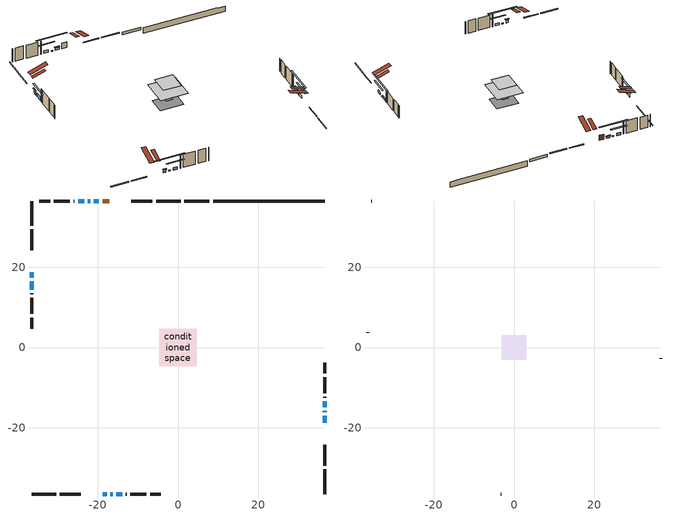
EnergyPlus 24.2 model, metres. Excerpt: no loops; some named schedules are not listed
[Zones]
conditioned space
 floor adiabatic (Floor2 construction): -1.06,-1.06 -1.06,1.06 1.06,1.06 1.06,-1.06 z1
 floor adiabatic (AdiabaticFloorConstruction): -4.71,-4.71 -4.71,4.71 4.71,4.71 4.71,-4.71 z3.44
 floor foundation (Slab1 construction): -3.96,-2.97 -3.96,2.97 3.96,2.97 3.96,-2.97 z-1.55
 floor foundation (Slab2 construction): -1.06,-1.06 -1.06,1.06 1.06,1.06 1.06,-1.06 z0
 wall outside (RimJoist1 construction): 0.67,36.51 -5.48,36.51 / -36.51,-36.51 -30.37,-36.51 / -36.51,36.51 -36.51,30.37 / 36.51,-36.51 36.51,-30.37 z1:1.3
 wall outside (RimJoist2 construction): -6.4,36.51 -11.61,36.51 / -29.44,-36.51 -24.24,-36.51 / -36.51,29.44 -36.51,24.24 / 36.51,-29.44 36.51,-24.24 z1:1.3
 wall outside (AdiabaticWallConstruction 1): -17.14,36.51 -18.8,36.51 z1:3.03
 wall outside (AdiabaticWallConstruction): 36.51,-18.7 36.51,-17.01 z1:2.05; -19.73,36.51 -20.98,36.51 z1:1.78; -18.7,-36.51 -17.82,-36.51 z1:2.1; -36.51,18.7 -36.51,17.44 z1:2.57; 36.51,-16.09 36.51,-15.8 / -21.91,36.51 -22.48,36.51 / -16.89,-36.51 -16.32,-36.51 z1:1.36; -23.41,36.51 -24.87,36.51 / -15.4,-36.51 -13.93,-36.51 z1:1.91; -36.51,16.51 -36.51,14.42 z1:2.3; 36.51,-14.87 36.51,-13.43 z1:1.9
 wall outside (Wall1 construction): -25.8,36.51 -26,36.51 / -13,-36.51 -12.8,-36.51 / -36.51,13.49 -36.51,13.29 / 36.51,-12.5 36.51,-12.3 z1:5.88
 wall outside (Wall2 construction): -26.93,36.51 -30.94,36.51 / -11.87,-36.51 -7.86,-36.51 / -36.51,12.36 -36.51,8.35 / 36.51,-11.37 36.51,-7.36 z1:5.88
 wall outside (Wall3 construction): -31.87,36.51 -34.56,36.51 / -6.93,-36.51 -4.24,-36.51 / -36.51,7.42 -36.51,4.73 / 36.51,-6.43 36.51,-3.74 z1:5.88
 wall foundation (FoundationWall1 construction): 8.77,36.51,-1.55 8.77,36.51,0.61 33.74,36.51,0.61 33.74,36.51,0.43 36.51,36.51,0.43 36.51,36.51,-1.55
 wall foundation (FoundationWall2 construction): 7.85,36.51 1.6,36.51 z0:1
 window (WindowConstruction): 36.51,-18.7 36.51,-17.01 z1:2.05
 window (WindowConstruction 5): -19.73,36.51 -20.98,36.51 z1:1.78
 window (WindowConstruction 6): -18.7,-36.51 -17.82,-36.51 z1:2.1
 window (WindowConstruction 7): -36.51,18.7 -36.51,17.44 z1:2.57
 window (WindowConstruction 8): 36.51,-16.09 36.51,-15.8 z1:1.35
 window (WindowConstruction 9): -21.91,36.51 -22.48,36.51 z1:1.35
 window (WindowConstruction 10): -16.89,-36.51 -16.32,-36.51 z1:1.35
 window (WindowConstruction 1): -23.41,36.51 -24.87,36.51 z1:1.91
 window (WindowConstruction 2): -15.39,-36.51 -13.93,-36.51 z1:1.91
 window (WindowConstruction 3): -36.51,16.51 -36.51,14.42 z1:2.3
 window (WindowConstruction 4): 36.51,-14.87 36.51,-13.43 z1:1.9
 door (Door): -17.14,36.51 -18.8,36.51 z1:3.03
 ceiling adiabatic (AdiabaticFloorConstruction): 4.71,-4.71 4.71,4.71 -4.71,4.71 -4.71,-4.71 z3.44
 roof outside (Roof2 construction): -16.21,36.51,5.88 -16.21,32.12,7.34 -15.05,32.12,7.34 -15.05,36.51,5.88; -19.63,-36.51,5.88 -19.63,-32.12,7.34 -20.79,-32.12,7.34 -20.79,-36.51,5.88; -36.51,19.63,5.88 -32.12,19.63,7.34 -32.12,20.79,7.34 -36.51,20.79,5.88; 36.51,-19.63,5.88 32.12,-19.63,7.34 32.12,-20.79,7.34 36.51,-20.79,5.88
attic - vented
 floor to conditioned space (Floor1 construction Reversed): -3.09,-3.09 -3.09,3.09 3.09,3.09 3.09,-3.09 z5.88
 wall outside (Wall4 construction): -35.49,36.51 -35.58,36.51 / -3.31,-36.51 -3.22,-36.51 / -36.51,3.8 -36.51,3.71 / 36.51,-2.81 36.51,-2.72 z1:5.88
 roof outside (Roof1 construction): -14.12,36.51,5.88 -14.12,30.49,7.89 -12.54,30.49,7.89 -12.54,36.51,5.88; -21.72,-36.51,5.88 -21.72,-30.49,7.89 -23.31,-30.49,7.89 -23.31,-36.51,5.88; -36.51,21.72,5.88 -30.49,21.72,7.89 -30.49,23.31,7.89 -36.51,23.31,5.88; 36.51,-21.72,5.88 30.49,-21.72,7.89 30.49,-23.31,7.89 36.51,-23.31,5.88
shading: 36.51,-14.76 36.51,-20.96 36.92,-20.96 36.92,-14.76 z4.31; -21.18,36.51 -19.53,36.51 -19.53,36.92 -21.18,36.92 z1.98; -17.62,-36.51 -18.9,-36.51 -18.9,-36.92 -17.62,-36.92 z2.3; -36.51,17.24 -36.51,18.9 -36.92,18.9 -36.92,17.24 z2.77; 36.51,-10.83 36.51,-21.06 36.92,-21.06 36.92,-10.83 z6.32; -27.45,36.51 -16.94,36.51 -16.94,36.92 -27.45,36.92 z6.32; -11.35,-36.51 -21.86,-36.51 -21.86,-36.92 -11.35,-36.92 z6.32; -27.13,36.51 -21.15,36.51 -21.15,36.92 -27.13,36.92 z4.17; -11.67,-36.51 -17.65,-36.51 -17.65,-36.92 -11.67,-36.92 z4.17; -36.51,12.16 -36.51,18.77 -36.92,18.77 -36.92,12.16 z4.56; 36.51,-13.23 36.51,-15.07 36.92,-15.07 36.92,-13.23 z2.1
[Building]
Building 1: Terrain=Suburbs
[Site:Location]
Winnipeg Intl AP_MB: Latitude {deg}=49.91; Longitude {deg}=-97.24; Time Zone {hr}=-6; Elevation {m}=239; Keep Site Location Information=Yes
[Site:GroundTemperature:Shallow]
-2.46526, -5.11642, -5.32873, -4.07063, 0.979979, 6.00706, 10.3653, 13.1261, 13.3606, 11.1152, 6.8681, 1.99523
[Site:WaterMainsTemperature]
Calculation Method=Schedule; Temperature Schedule=mains temperature schedule
[Material] Roughness=Rough; Thermal Absorptance=0.9
Name | Thickness {m} | Conductivity {W/m-K} | Density {kg/m3} | Specific Heat {J/kg-K} | Solar Absorptance | Visible Absorptance
asphalt or fiberglass shingles | 0.00635 | 0.162714 | 1121.4 | 1465.45 | 0.84 | 0.84
ceiling stud and cavity | 0.0889 | 7.21176 | 20.9862 | 1087.66 | 0.7 | 0.7
concrete 4.0 in. | 0.1016 | 1.803125 | 2242.8 | 837.4 | 0.7 | 0.7
concrete 8.0 in. | 0.2032 | 1.803125 | 2242.8 | 837.4 | 0.7 | 0.7
door material | 0.04445 | 0.20624 | 512.64 | 1214.23 | 0.7 | 0.7
exterior vertical ins | 0.0163587 | 0.029427 | 32.04 | 1214.23 | 0.7 | 0.7
exterior vertical ins 1 | 0.0405721 | 0.029427 | 32.04 | 1214.23 | 0.7 | 0.7
floor covering | 0.0127 | 9.015625 | 54.468 | 1339.84 | 0.6 | 0.6
floor covering 1 | 0.0127 | 0.0433444 | 54.468 | 1339.84 | 0.6 | 0.6
floor rigid ins; wall rigid ins | 0.512978 | 0.029427 | 32.04 | 1214.23 | 0.7 | 0.7
floor stud and cavity | 0.0889 | 0.43826 | 50.32683 | 1063.81 | 0.7 | 0.7
floor stud and cavity 1 | 0.1397 | 1.75129 | 37.0049 | 1207.88 | 0.7 | 0.7
furniture material conditioned space 1 | 0.1524 | 0.115458 | 640.8 | 1214.23 | 0.6 | 0.6
gypsum board | 0.0127 | 0.160291 | 801 | 837.4 | 0.6 | 0.6
gypsum board 1 | 0.00254 | 0.160291 | 801 | 837.4 | 0.6 | 0.6
gypsum board 2 | 0.0127 | 0.160291 | 801 | 837.4 | 0.7 | 0.7
osb sheathing 0.5 in. | 0.0127 | 0.115458 | 512.64 | 1214.23 | 0.7 | 0.7
osb sheathing 0.75 in. | 0.01905 | 0.115458 | 512.64 | 1214.23 | 0.7 | 0.7
rim joist stud and cavity | 0.0508 | 0.177588 | 50.32683 | 1063.81 | 0.6 | 0.6
rim joist stud and cavity 1 | 0.0508 | 0.182071 | 50.32683 | 1063.81 | 0.6 | 0.6
roof stud and cavity | 0.0889 | 3.8783 | 78.34581 | 1123.46 | 0.7 | 0.7
wall stud and cavity | 0.0889 | 0.196284 | 50.32683 | 1063.81 | 0.7 | 0.7
wall stud and cavity 1 | 0.0889 | 0.204224 | 50.32683 | 1063.81 | 0.7 | 0.7
wall stud and cavity 2 | 0.0889 | 0.203401 | 50.32683 | 1063.81 | 0.7 | 0.7
wall stud and cavity 3 | 0.0889 | 6.1454 | 50.32683 | 1063.81 | 0.6 | 0.6
wall stud and cavity 4 | 0.0889 | 0.380278 | 52.3479 | 1209.89 | 0.7 | 0.7
wall stud and cavity 5 | 0.0889 | 0.391764 | 83.0341 | 1211.67 | 0.7 | 0.7
wood siding | 0.00254 | 0.102417 | 544.68 | 1172.36 | 0.4 | 0.4
wood siding 1; wood siding 2; wood siding 3 | 0.0254 | 0.102417 | 544.68 | 1172.36 | 0.7 | 0.7
[WindowMaterial:SimpleGlazingSystem]
Name | U-Factor {W/m2-K} | Solar Heat Gain Coefficient
WindowMaterial | 2.94802 | 0.64
WindowMaterial 1 | 2.96448 | 0.62
WindowMaterial 2 | 2.77825 | 0.66
WindowMaterial 3 | 2.96619 | 0.62
WindowMaterial 4 | 2.983789 | 0.6
WindowMaterial 5 | 2.94291 | 0.64
WindowMaterial 6 | 2.78392 | 0.68
WindowMaterial 7 | 2.67945 | 0.43
WindowMaterial 8 | 3.071798 | 0.43
[Construction]
AdiabaticFloorConstruction: floor stud and cavity 1, floor rigid ins, osb sheathing 0.75 in., floor covering 1
AdiabaticWallConstruction: wood siding 2, wall rigid ins, wall stud and cavity 4, gypsum board
AdiabaticWallConstruction 1: wood siding 3, wall rigid ins, wall stud and cavity 4, gypsum board
Door: door material
Floor1 construction Reversed: gypsum board 1, ceiling stud and cavity
Floor2 construction: floor stud and cavity, floor covering
FoundationWall1 construction; FoundationWall2 construction: concrete 8.0 in., gypsum board 2
furniture construction conditioned space 1: furniture material conditioned space 1
PartitionWallConstruction: gypsum board, wall stud and cavity 5, gypsum board
RimJoist1 construction: wood siding 1, rim joist stud and cavity
RimJoist2 construction: wood siding 1, rim joist stud and cavity 1
Roof1 construction: asphalt or fiberglass shingles
Roof2 construction: asphalt or fiberglass shingles, osb sheathing 0.5 in., roof stud and cavity, gypsum board
Slab1 construction; Slab2 construction: concrete 4.0 in.
Wall1 construction: wood siding, wall stud and cavity, gypsum board 1
Wall2 construction: wood siding, wall stud and cavity 1, gypsum board 1
Wall3 construction: wood siding, wall stud and cavity 2, gypsum board 1
Wall4 construction: wood siding, wall stud and cavity 3
WindowConstruction: WindowMaterial
WindowConstruction 1; WindowConstruction 2: WindowMaterial 1
WindowConstruction 10: WindowMaterial 8
WindowConstruction 3: WindowMaterial 2
WindowConstruction 4: WindowMaterial 3
WindowConstruction 5: WindowMaterial 4
WindowConstruction 6: WindowMaterial 5
WindowConstruction 7: WindowMaterial 6
WindowConstruction 8; WindowConstruction 9: WindowMaterial 7
[Zone] Multiplier=1; Part of Total Floor Area=Yes
Name | Volume {m3}
attic - vented | 12.4826
conditioned space | 339.2
[Space]
Name | Zone | Volume {m3}
attic - vented 1 | attic - vented | 12.4826
conditioned space 1 | conditioned space | 339.2
[ZoneInfiltration:EffectiveLeakageArea]
infil attic - vented 1: Zone or Space=attic - vented 1; Schedule=Always On Discrete; Effective Air Leakage Area {cm2}=1276; Stack Coefficient=0.000478809; Wind Coefficient=1.47843e-05
[ZoneMixing]
whole house fan mix: Zone or Space=attic - vented; Schedule=Always On Continuous; Design Flow Rate Calculation Method=Flow/Zone; Design Flow Rate {m3/s}=0; Source Zone or Space=conditioned space
[SurfaceProperty:ExposedFoundationPerimeter] Exposed Perimeter Calculation Method=TotalExposedPerimeter
Name | Total Exposed Perimeter {m}
Slab1 | 27.737
Slab2 | 6.248
[InternalMass] Zone or ZoneList=conditioned space; Space or SpaceList=conditioned space 1
Name | Construction | Surface Area {m2}
furniture mass conditioned space 1 | furniture construction conditioned space 1 | 57.9091
partition wall mass | PartitionWallConstruction | 140.236
[Lights]
interior lighting: Zone or ZoneList or Space or SpaceList=conditioned space 1; Schedule=interior lighting schedule; Design Level Calculation Method=LightingLevel; Lighting Level {W}=343.2; Return Air Fraction=0; Fraction Radiant=0.6; Fraction Visible=0.2; Fraction Replaceable=1
[People]
occupants: Zone or ZoneList or Space or SpaceList=conditioned space 1; Number of People Schedule=occupants schedule; Number of People Calculation Method=People; Number of People=3; Fraction Radiant=0.314171; Sensible Heat Fraction=0.56303; Activity Level Schedule=occupants activity schedule; Carbon Dioxide Generation Rate {m3/s-W}=0; Enable ASHRAE 55 Comfort Warnings=No; Mean Radiant Temperature Calculation Type=EnclosureAveraged
[ElectricEquipment] Zone or ZoneList or Space or SpaceList=conditioned space 1; Design Level Calculation Method=EquipmentLevel
Name | Schedule | Design Level {W} | Fraction Latent | Fraction Radiant | Fraction Lost
clothes dryer | clothes dryer schedule | 140.772 | 0.015 | 0.081 | 0.85
clothes washer | clothes washer schedule | 32.1985 | 0.03 | 0.162 | 0.7
cooking range | cooking range schedule | 215.147 | 0.08 | 0.432 | 0.2
dishwasher | dishwasher schedule | 66.8632 | 0.3 | 0.18 | 0.4
fridge | fridge schedule | 72.9452 | 0 | 0.6 | 0
mech vent house fan | mech vent house fan schedule | 10 | 0 | 0 | 1
mech vent house fan cfis | mech vent house fan cfis schedule | 0 | 0 | 0 | 0
misc plug loads | misc plug loads schedule | 494.7 | 0.045 | 0.513 | 0.1
whole house fan | Always On Discrete | 0 | 0 | 0 | 1
[OtherEquipment] Zone or ZoneList or Space or SpaceList=conditioned space 1; Design Level Calculation Method=EquipmentLevel
Name | Fuel Type | Schedule | Design Level {W} | Fraction Latent | Fraction Radiant | Fraction Lost
clothes dryer 1 | Electricity | clothes dryer schedule | 0 | 0.015 | 0.081 | 0.85
cooking range 1 | Electricity | cooking range schedule | 0 | 0.08 | 0.432 | 0.2
general water use latent | None | general water use schedule | 62.594 | 1 | 0 | 0
general water use sensible | None | general water use schedule | -61.6891 | 0 | 0.6 | 0
mech vent house fan latent load | None | Always On Discrete | 0 | 1 | 0 | 0
mech vent house fan sensible load | None | Always On Discrete | 0 | 0 | 0 | 0
water heater energy adjustment1 | Electricity | Always On Discrete | 0.01 | 0 | 0 | 1
[ZoneInfiltration:DesignFlowRate] Zone or ZoneList or Space or SpaceList=conditioned space 1; Schedule=Always On Discrete; Design Flow Rate Calculation Method=Flow/Zone; Design Flow Rate {m3/s}=0
infil flow; natural vent flow; whole house fan flow
[Foundation:Kiva] Initial Indoor Air Temperature {C}=21; Wall Depth Below Slab {m}=0.2032; Custom Block X Position 1 {m}=0.2159; Custom Block Z Position 1 {m}=0
Name | Wall Height Above Grade {m} | Custom Block Material Name 1 | Custom Block Depth 1 {m}
Foundation Kiva 1 | 0.609996 | exterior vertical ins | 2.16
Foundation Kiva 2 | 0.999988 | exterior vertical ins 1 | 0.999988
[Foundation:Kiva:Settings]
Soil Conductivity {W/m-K}=0.849921; Soil Density {kg/m3}=1842.3; Soil Specific Heat {J/kg-K}=418.7; Ground Solar Absorptivity=0.9; Ground Thermal Absorptivity=0.9; Ground Surface Roughness {m}=0.03; Far-Field Width {m}=40; Deep-Ground Boundary Condition=ZeroFlux; Deep-Ground Depth {m}=40; Minimum Cell Dimension {m}=0.2; Maximum Cell Growth Coefficient=3; Simulation Timestep=Timestep
[Exterior:Lights]
exterior lighting: Schedule=exterior lighting schedule; Design Level {W}=75.6
[Schedule:Constant]
Name | Hourly Value
Always On Continuous; mech vent house fan schedule; mech vent house fan cfis schedule; Always On Discrete | 1
occupants activity schedule | 117.228
fridge schedule | 0
[Schedule:Week:Daily]
interior lighting schedule Week Rule - Jan1-Jan27: interior lighting schedule day, interior lighting schedule day, interior lighting schedule day, interior lighting schedule day, interior lighting schedule day, interior lighting schedule day, interior lighting schedule day, interior lighting schedule default day, interior lighting schedule default day, interior lighting schedule default day, interior lighting schedule default day, interior lighting schedule default day
interior lighting schedule Week Rule - Jan28-Feb3: interior lighting schedule day, interior lighting schedule day, interior lighting schedule day, interior lighting schedule day, interior lighting schedule day 1, interior lighting schedule day 1, interior lighting schedule day 1, interior lighting schedule default day, interior lighting schedule default day, interior lighting schedule default day, interior lighting schedule default day, interior lighting schedule default day
interior lighting schedule Week Rule - Feb4-Feb24: interior lighting schedule day 1, interior lighting schedule day 1, interior lighting schedule day 1, interior lighting schedule day 1, interior lighting schedule day 1, interior lighting schedule day 1, interior lighting schedule day 1, interior lighting schedule default day, interior lighting schedule default day, interior lighting schedule default day, interior lighting schedule default day, interior lighting schedule default day
interior lighting schedule Week Rule - Feb25-Mar3: interior lighting schedule day 1, interior lighting schedule day 1, interior lighting schedule day 1, interior lighting schedule day 1, interior lighting schedule day 2, interior lighting schedule day 2, interior lighting schedule day 2, interior lighting schedule default day, interior lighting schedule default day, interior lighting schedule default day, interior lighting schedule default day, interior lighting schedule default day
interior lighting schedule Week Rule - Mar4-Mar31: interior lighting schedule day 2, interior lighting schedule day 2, interior lighting schedule day 2, interior lighting schedule day 2, interior lighting schedule day 2, interior lighting schedule day 2, interior lighting schedule day 2, interior lighting schedule default day, interior lighting schedule default day, interior lighting schedule default day, interior lighting schedule default day, interior lighting schedule default day
interior lighting schedule Week Rule - Apr1-Apr28: interior lighting schedule day 3, interior lighting schedule day 3, interior lighting schedule day 3, interior lighting schedule day 3, interior lighting schedule day 3, interior lighting schedule day 3, interior lighting schedule day 3, interior lighting schedule default day, interior lighting schedule default day, interior lighting schedule default day, interior lighting schedule default day, interior lighting schedule default day
interior lighting schedule Week Rule - Apr29-May5: interior lighting schedule day 3, interior lighting schedule day 3, interior lighting schedule day 4, interior lighting schedule day 4, interior lighting schedule day 4, interior lighting schedule day 4, interior lighting schedule day 4, interior lighting schedule default day, interior lighting schedule default day, interior lighting schedule default day, interior lighting schedule default day, interior lighting schedule default day
interior lighting schedule Week Rule - May6-May26: interior lighting schedule day 4, interior lighting schedule day 4, interior lighting schedule day 4, interior lighting schedule day 4, interior lighting schedule day 4, interior lighting schedule day 4, interior lighting schedule day 4, interior lighting schedule default day, interior lighting schedule default day, interior lighting schedule default day, interior lighting schedule default day, interior lighting schedule default day
interior lighting schedule Week Rule - May27-Jun2: interior lighting schedule day 4, interior lighting schedule day 4, interior lighting schedule day 4, interior lighting schedule day 4, interior lighting schedule day 4, interior lighting schedule day 5, interior lighting schedule day 5, interior lighting schedule default day, interior lighting schedule default day, interior lighting schedule default day, interior lighting schedule default day, interior lighting schedule default day
interior lighting schedule Week Rule - Jun3-Jun30: interior lighting schedule day 5, interior lighting schedule day 5, interior lighting schedule day 5, interior lighting schedule day 5, interior lighting schedule day 5, interior lighting schedule day 5, interior lighting schedule day 5, interior lighting schedule default day, interior lighting schedule default day, interior lighting schedule default day, interior lighting schedule default day, interior lighting schedule default day
interior lighting schedule Week Rule - Jul1-Jul28: interior lighting schedule day 6, interior lighting schedule day 6, interior lighting schedule day 6, interior lighting schedule day 6, interior lighting schedule day 6, interior lighting schedule day 6, interior lighting schedule day 6, interior lighting schedule default day, interior lighting schedule default day, interior lighting schedule default day, interior lighting schedule default day, interior lighting schedule default day
interior lighting schedule Week Rule - Jul29-Aug4: interior lighting schedule day 6, interior lighting schedule day 6, interior lighting schedule day 6, interior lighting schedule day 7, interior lighting schedule day 7, interior lighting schedule day 7, interior lighting schedule day 7, interior lighting schedule default day, interior lighting schedule default day, interior lighting schedule default day, interior lighting schedule default day, interior lighting schedule default day
interior lighting schedule Week Rule - Aug5-Aug25: interior lighting schedule day 7, interior lighting schedule day 7, interior lighting schedule day 7, interior lighting schedule day 7, interior lighting schedule day 7, interior lighting schedule day 7, interior lighting schedule day 7, interior lighting schedule default day, interior lighting schedule default day, interior lighting schedule default day, interior lighting schedule default day, interior lighting schedule default day
interior lighting schedule Week Rule - Aug26-Sep1: interior lighting schedule day 7, interior lighting schedule day 7, interior lighting schedule day 7, interior lighting schedule day 7, interior lighting schedule day 7, interior lighting schedule day 7, interior lighting schedule day 8, interior lighting schedule default day, interior lighting schedule default day, interior lighting schedule default day, interior lighting schedule default day, interior lighting schedule default day
interior lighting schedule Week Rule - Sep2-Sep29: interior lighting schedule day 8, interior lighting schedule day 8, interior lighting schedule day 8, interior lighting schedule day 8, interior lighting schedule day 8, interior lighting schedule day 8, interior lighting schedule day 8, interior lighting schedule default day, interior lighting schedule default day, interior lighting schedule default day, interior lighting schedule default day, interior lighting schedule default day
interior lighting schedule Week Rule - Sep30-Oct6: interior lighting schedule day 8, interior lighting schedule day 9, interior lighting schedule day 9, interior lighting schedule day 9, interior lighting schedule day 9, interior lighting schedule day 9, interior lighting schedule day 9, interior lighting schedule default day, interior lighting schedule default day, interior lighting schedule default day, interior lighting schedule default day, interior lighting schedule default day
interior lighting schedule Week Rule - Oct7-Oct27: interior lighting schedule day 9, interior lighting schedule day 9, interior lighting schedule day 9, interior lighting schedule day 9, interior lighting schedule day 9, interior lighting schedule day 9, interior lighting schedule day 9, interior lighting schedule default day, interior lighting schedule default day, interior lighting schedule default day, interior lighting schedule default day, interior lighting schedule default day
interior lighting schedule Week Rule - Oct28-Nov3: interior lighting schedule day 9, interior lighting schedule day 9, interior lighting schedule day 9, interior lighting schedule day 9, interior lighting schedule day 10, interior lighting schedule day 10, interior lighting schedule day 10, interior lighting schedule default day, interior lighting schedule default day, interior lighting schedule default day, interior lighting schedule default day, interior lighting schedule default day
interior lighting schedule Week Rule - Nov4-Nov24: interior lighting schedule day 10, interior lighting schedule day 10, interior lighting schedule day 10, interior lighting schedule day 10, interior lighting schedule day 10, interior lighting schedule day 10, interior lighting schedule day 10, interior lighting schedule default day, interior lighting schedule default day, interior lighting schedule default day, interior lighting schedule default day, interior lighting schedule default day
interior lighting schedule Week Rule - Nov25-Dec1: interior lighting schedule day 10, interior lighting schedule day 10, interior lighting schedule day 10, interior lighting schedule day 10, interior lighting schedule day 10, interior lighting schedule day 10, interior lighting schedule day 11, interior lighting schedule default day, interior lighting schedule default day, interior lighting schedule default day, interior lighting schedule default day, interior lighting schedule default day
interior lighting schedule Week Rule - Dec2-Dec31: interior lighting schedule day 11, interior lighting schedule day 11, interior lighting schedule day 11, interior lighting schedule day 11, interior lighting schedule day 11, interior lighting schedule day 11, interior lighting schedule day 11, interior lighting schedule default day, interior lighting schedule default day, interior lighting schedule default day, interior lighting schedule default day, interior lighting schedule default day
occupants schedule Week Rule - Jan1-Dec31: occupants schedule day, occupants schedule day, occupants schedule day, occupants schedule day, occupants schedule day, occupants schedule day, occupants schedule day, occupants schedule default day, occupants schedule default day, occupants schedule default day, occupants schedule default day, occupants schedule default day
clothes dryer schedule Week Rule - Jan1-Dec31: clothes dryer schedule day, clothes dryer schedule day, clothes dryer schedule day, clothes dryer schedule day, clothes dryer schedule day, clothes dryer schedule day, clothes dryer schedule day, clothes dryer schedule default day, clothes dryer schedule default day, clothes dryer schedule default day, clothes dryer schedule default day, clothes dryer schedule default day
clothes washer schedule Week Rule - Jan1-Dec31: clothes washer schedule day, clothes washer schedule day, clothes washer schedule day, clothes washer schedule day, clothes washer schedule day, clothes washer schedule day, clothes washer schedule day, clothes washer schedule default day, clothes washer schedule default day, clothes washer schedule default day, clothes washer schedule default day, clothes washer schedule default day
cooking range schedule Week Rule - Jan1-Dec31: cooking range schedule day, cooking range schedule day, cooking range schedule day, cooking range schedule day, cooking range schedule day, cooking range schedule day, cooking range schedule day, cooking range schedule default day, cooking range schedule default day, cooking range schedule default day, cooking range schedule default day, cooking range schedule default day
dishwasher schedule Week Rule - Jan1-Dec31: dishwasher schedule day, dishwasher schedule day, dishwasher schedule day, dishwasher schedule day, dishwasher schedule day, dishwasher schedule day, dishwasher schedule day, dishwasher schedule default day, dishwasher schedule default day, dishwasher schedule default day, dishwasher schedule default day, dishwasher schedule default day
misc plug loads schedule Week Rule - Jan1-Dec31: misc plug loads schedule day, misc plug loads schedule day, misc plug loads schedule day, misc plug loads schedule day, misc plug loads schedule day, misc plug loads schedule day, misc plug loads schedule day, misc plug loads schedule default day, misc plug loads schedule default day, misc plug loads schedule default day, misc plug loads schedule default day, misc plug loads schedule default day
general water use schedule Week Rule - Jan1-Dec31: general water use schedule day, general water use schedule day, general water use schedule day, general water use schedule day, general water use schedule day, general water use schedule day, general water use schedule day, general water use schedule default day, general water use schedule default day, general water use schedule default day, general water use schedule default day, general water use schedule default day
exterior lighting schedule Week Rule - Jan1-Jan27: exterior lighting schedule day, exterior lighting schedule day, exterior lighting schedule day, exterior lighting schedule day, exterior lighting schedule day, exterior lighting schedule day, exterior lighting schedule day, exterior lighting schedule default day, exterior lighting schedule default day, exterior lighting schedule default day, exterior lighting schedule default day, exterior lighting schedule default day
exterior lighting schedule Week Rule - Jan28-Feb3: exterior lighting schedule day, exterior lighting schedule day, exterior lighting schedule day, exterior lighting schedule day, exterior lighting schedule day 1, exterior lighting schedule day 1, exterior lighting schedule day 1, exterior lighting schedule default day, exterior lighting schedule default day, exterior lighting schedule default day, exterior lighting schedule default day, exterior lighting schedule default day
exterior lighting schedule Week Rule - Feb4-Feb24: exterior lighting schedule day 1, exterior lighting schedule day 1, exterior lighting schedule day 1, exterior lighting schedule day 1, exterior lighting schedule day 1, exterior lighting schedule day 1, exterior lighting schedule day 1, exterior lighting schedule default day, exterior lighting schedule default day, exterior lighting schedule default day, exterior lighting schedule default day, exterior lighting schedule default day
exterior lighting schedule Week Rule - Feb25-Mar3: exterior lighting schedule day 1, exterior lighting schedule day 1, exterior lighting schedule day 1, exterior lighting schedule day 1, exterior lighting schedule day 2, exterior lighting schedule day 2, exterior lighting schedule day 2, exterior lighting schedule default day, exterior lighting schedule default day, exterior lighting schedule default day, exterior lighting schedule default day, exterior lighting schedule default day
exterior lighting schedule Week Rule - Mar4-Mar31: exterior lighting schedule day 2, exterior lighting schedule day 2, exterior lighting schedule day 2, exterior lighting schedule day 2, exterior lighting schedule day 2, exterior lighting schedule day 2, exterior lighting schedule day 2, exterior lighting schedule default day, exterior lighting schedule default day, exterior lighting schedule default day, exterior lighting schedule default day, exterior lighting schedule default day
exterior lighting schedule Week Rule - Apr1-Apr28: exterior lighting schedule day 3, exterior lighting schedule day 3, exterior lighting schedule day 3, exterior lighting schedule day 3, exterior lighting schedule day 3, exterior lighting schedule day 3, exterior lighting schedule day 3, exterior lighting schedule default day, exterior lighting schedule default day, exterior lighting schedule default day, exterior lighting schedule default day, exterior lighting schedule default day
exterior lighting schedule Week Rule - Apr29-May5: exterior lighting schedule day 3, exterior lighting schedule day 3, exterior lighting schedule day 4, exterior lighting schedule day 4, exterior lighting schedule day 4, exterior lighting schedule day 4, exterior lighting schedule day 4, exterior lighting schedule default day, exterior lighting schedule default day, exterior lighting schedule default day, exterior lighting schedule default day, exterior lighting schedule default day
exterior lighting schedule Week Rule - May6-May26: exterior lighting schedule day 4, exterior lighting schedule day 4, exterior lighting schedule day 4, exterior lighting schedule day 4, exterior lighting schedule day 4, exterior lighting schedule day 4, exterior lighting schedule day 4, exterior lighting schedule default day, exterior lighting schedule default day, exterior lighting schedule default day, exterior lighting schedule default day, exterior lighting schedule default day
exterior lighting schedule Week Rule - May27-Jun2: exterior lighting schedule day 4, exterior lighting schedule day 4, exterior lighting schedule day 4, exterior lighting schedule day 4, exterior lighting schedule day 4, exterior lighting schedule day 5, exterior lighting schedule day 5, exterior lighting schedule default day, exterior lighting schedule default day, exterior lighting schedule default day, exterior lighting schedule default day, exterior lighting schedule default day
exterior lighting schedule Week Rule - Jun3-Jun30: exterior lighting schedule day 5, exterior lighting schedule day 5, exterior lighting schedule day 5, exterior lighting schedule day 5, exterior lighting schedule day 5, exterior lighting schedule day 5, exterior lighting schedule day 5, exterior lighting schedule default day, exterior lighting schedule default day, exterior lighting schedule default day, exterior lighting schedule default day, exterior lighting schedule default day
exterior lighting schedule Week Rule - Jul1-Jul28: exterior lighting schedule day 6, exterior lighting schedule day 6, exterior lighting schedule day 6, exterior lighting schedule day 6, exterior lighting schedule day 6, exterior lighting schedule day 6, exterior lighting schedule day 6, exterior lighting schedule default day, exterior lighting schedule default day, exterior lighting schedule default day, exterior lighting schedule default day, exterior lighting schedule default day
exterior lighting schedule Week Rule - Jul29-Aug4: exterior lighting schedule day 6, exterior lighting schedule day 6, exterior lighting schedule day 6, exterior lighting schedule day 7, exterior lighting schedule day 7, exterior lighting schedule day 7, exterior lighting schedule day 7, exterior lighting schedule default day, exterior lighting schedule default day, exterior lighting schedule default day, exterior lighting schedule default day, exterior lighting schedule default day
exterior lighting schedule Week Rule - Aug5-Aug25: exterior lighting schedule day 7, exterior lighting schedule day 7, exterior lighting schedule day 7, exterior lighting schedule day 7, exterior lighting schedule day 7, exterior lighting schedule day 7, exterior lighting schedule day 7, exterior lighting schedule default day, exterior lighting schedule default day, exterior lighting schedule default day, exterior lighting schedule default day, exterior lighting schedule default day
exterior lighting schedule Week Rule - Aug26-Sep1: exterior lighting schedule day 7, exterior lighting schedule day 7, exterior lighting schedule day 7, exterior lighting schedule day 7, exterior lighting schedule day 7, exterior lighting schedule day 7, exterior lighting schedule day 8, exterior lighting schedule default day, exterior lighting schedule default day, exterior lighting schedule default day, exterior lighting schedule default day, exterior lighting schedule default day
exterior lighting schedule Week Rule - Sep2-Sep29: exterior lighting schedule day 8, exterior lighting schedule day 8, exterior lighting schedule day 8, exterior lighting schedule day 8, exterior lighting schedule day 8, exterior lighting schedule day 8, exterior lighting schedule day 8, exterior lighting schedule default day, exterior lighting schedule default day, exterior lighting schedule default day, exterior lighting schedule default day, exterior lighting schedule default day
exterior lighting schedule Week Rule - Sep30-Oct6: exterior lighting schedule day 8, exterior lighting schedule day 9, exterior lighting schedule day 9, exterior lighting schedule day 9, exterior lighting schedule day 9, exterior lighting schedule day 9, exterior lighting schedule day 9, exterior lighting schedule default day, exterior lighting schedule default day, exterior lighting schedule default day, exterior lighting schedule default day, exterior lighting schedule default day
exterior lighting schedule Week Rule - Oct7-Oct27: exterior lighting schedule day 9, exterior lighting schedule day 9, exterior lighting schedule day 9, exterior lighting schedule day 9, exterior lighting schedule day 9, exterior lighting schedule day 9, exterior lighting schedule day 9, exterior lighting schedule default day, exterior lighting schedule default day, exterior lighting schedule default day, exterior lighting schedule default day, exterior lighting schedule default day
exterior lighting schedule Week Rule - Oct28-Nov3: exterior lighting schedule day 9, exterior lighting schedule day 9, exterior lighting schedule day 9, exterior lighting schedule day 9, exterior lighting schedule day 10, exterior lighting schedule day 10, exterior lighting schedule day 10, exterior lighting schedule default day, exterior lighting schedule default day, exterior lighting schedule default day, exterior lighting schedule default day, exterior lighting schedule default day
[Schedule:Year]
interior lighting schedule: interior lighting schedule Week Rule - Jan1-Jan27, 1, 1, 1, 27, interior lighting schedule Week Rule - Jan28-Feb3, 1, 28, 2, 3, interior lighting schedule Week Rule - Feb4-Feb24, 2, 4, 2, 24, interior lighting schedule Week Rule - Feb25-Mar3, 2, 25, 3, 3, interior lighting schedule Week Rule - Mar4-Mar31, 3, 4, 3, 31, interior lighting schedule Week Rule - Apr1-Apr28, 4, 1, 4, 28, interior lighting schedule Week Rule - Apr29-May5, 4, 29, 5, 5, interior lighting schedule Week Rule - May6-May26, 5, 6, 5, 26, interior lighting schedule Week Rule - May27-Jun2, 5, 27, 6, 2, interior lighting schedule Week Rule - Jun3-Jun30, 6, 3, 6, 30, interior lighting schedule Week Rule - Jul1-Jul28, 7, 1, 7, 28, interior lighting schedule Week Rule - Jul29-Aug4, 7, 29, 8, 4, interior lighting schedule Week Rule - Aug5-Aug25, 8, 5, 8, 25, interior lighting schedule Week Rule - Aug26-Sep1, 8, 26, 9, 1, interior lighting schedule Week Rule - Sep2-Sep29, 9, 2, 9, 29, interior lighting schedule Week Rule - Sep30-Oct6, 9, 30, 10, 6, interior lighting schedule Week Rule - Oct7-Oct27, 10, 7, 10, 27, interior lighting schedule Week Rule - Oct28-Nov3, 10, 28, 11, 3, interior lighting schedule Week Rule - Nov4-Nov24, 11, 4, 11, 24, interior lighting schedule Week Rule - Nov25-Dec1, 11, 25, 12, 1, interior lighting schedule Week Rule - Dec2-Dec31, 12, 2, 12, 31
occupants schedule: occupants schedule Week Rule - Jan1-Dec31, 1, 1, 12, 31
clothes dryer schedule: clothes dryer schedule Week Rule - Jan1-Dec31, 1, 1, 12, 31
clothes washer schedule: clothes washer schedule Week Rule - Jan1-Dec31, 1, 1, 12, 31
cooking range schedule: cooking range schedule Week Rule - Jan1-Dec31, 1, 1, 12, 31
dishwasher schedule: dishwasher schedule Week Rule - Jan1-Dec31, 1, 1, 12, 31
misc plug loads schedule: misc plug loads schedule Week Rule - Jan1-Dec31, 1, 1, 12, 31
general water use schedule: general water use schedule Week Rule - Jan1-Dec31, 1, 1, 12, 31
exterior lighting schedule: exterior lighting schedule Week Rule - Jan1-Jan27, 1, 1, 1, 27, exterior lighting schedule Week Rule - Jan28-Feb3, 1, 28, 2, 3, exterior lighting schedule Week Rule - Feb4-Feb24, 2, 4, 2, 24, exterior lighting schedule Week Rule - Feb25-Mar3, 2, 25, 3, 3, exterior lighting schedule Week Rule - Mar4-Mar31, 3, 4, 3, 31, exterior lighting schedule Week Rule - Apr1-Apr28, 4, 1, 4, 28, exterior lighting schedule Week Rule - Apr29-May5, 4, 29, 5, 5, exterior lighting schedule Week Rule - May6-May26, 5, 6, 5, 26, exterior lighting schedule Week Rule - May27-Jun2, 5, 27, 6, 2, exterior lighting schedule Week Rule - Jun3-Jun30, 6, 3, 6, 30, exterior lighting schedule Week Rule - Jul1-Jul28, 7, 1, 7, 28, exterior lighting schedule Week Rule - Jul29-Aug4, 7, 29, 8, 4, exterior lighting schedule Week Rule - Aug5-Aug25, 8, 5, 8, 25, exterior lighting schedule Week Rule - Aug26-Sep1, 8, 26, 9, 1, exterior lighting schedule Week Rule - Sep2-Sep29, 9, 2, 9, 29, exterior lighting schedule Week Rule - Sep30-Oct6, 9, 30, 10, 6, exterior lighting schedule Week Rule - Oct7-Oct27, 10, 7, 10, 27, exterior lighting schedule Week Rule - Oct28-Nov3, 10, 28, 11, 3, exterior lighting schedule Week Rule - Nov4-Nov24, 11, 4, 11, 24, exterior lighting schedule Week Rule - Nov25-Dec1, 11, 25, 12, 1, exterior lighting schedule Week Rule - Dec2-Dec31, 12, 2, 12, 31
[Schedule:Compact]
mains temperature schedule: Through: 01/01, For: AllDays, Until: 24:00, 3.57167, Through: 01/02, For: AllDays, Until: 24:00, 3.48889, Through: 01/03, For: AllDays, Until: 24:00, 3.40667, Through: 01/04, For: AllDays, Until: 24:00, 3.32611, Through: 01/05, For: AllDays, Until: 24:00, 3.24611, Through: 01/06, For: AllDays, Until: 24:00, 3.16778, Through: 01/07, For: AllDays, Until: 24:00, 3.09056, Through: 01/08, For: AllDays, Until: 24:00, 3.01444, Through: 01/09, For: AllDays, Until: 24:00, 2.93944, Through: 01/10, For: AllDays, Until: 24:00, 2.86611, Through: 01/11, For: AllDays, Until: 24:00, 2.79389, Through: 01/12, For: AllDays, Until: 24:00, 2.72278, Through: 01/13, For: AllDays, Until: 24:00, 2.65278, Through: 01/14, For: AllDays, Until: 24:00, 2.58444, Through: 01/15, For: AllDays, Until: 24:00, 2.51778, Through: 01/16, For: AllDays, Until: 24:00, 2.45222, Through: 01/17, For: AllDays, Until: 24:00, 2.38778, Through: 01/18, For: AllDays, Until: 24:00, 2.325, Through: 01/19, For: AllDays, Until: 24:00, 2.26389, Through: 01/20, For: AllDays, Until: 24:00, 2.20389, Through: 01/21, For: AllDays, Until: 24:00, 2.14556, Through: 01/22, For: AllDays, Until: 24:00, 2.08889, Through: 01/23, For: AllDays, Until: 24:00, 2.03333, Through: 01/24, For: AllDays, Until: 24:00, 1.97944, Through: 01/25, For: AllDays, Until: 24:00, 1.92722, Through: 01/26, For: AllDays, Until: 24:00, 1.87611, Through: 01/27, For: AllDays, Until: 24:00, 1.82722, Through: 01/28, For: AllDays, Until: 24:00, 1.77944, Through: 01/29, For: AllDays, Until: 24:00, 1.73333, Through: 01/30, For: AllDays, Until: 24:00, 1.68944, Through: 01/31, For: AllDays, Until: 24:00, 1.64667, Through: 02/01, For: AllDays, Until: 24:00, 1.60556, Through: 02/02, For: AllDays, Until: 24:00, 1.56611, Through: 02/03, For: AllDays, Until: 24:00, 1.52833, Through: 02/04, For: AllDays, Until: 24:00, 1.49222, Through: 02/05, For: AllDays, Until: 24:00, 1.45778, Through: 02/06, For: AllDays, Until: 24:00, 1.425, Through: 02/07, For: AllDays, Until: 24:00, 1.39389, Through: 02/08, For: AllDays, Until: 24:00, 1.36444, Through: 02/09, For: AllDays, Until: 24:00, 1.33722, Through: 02/10, For: AllDays, Until: 24:00, 1.31111, Through: 02/11, For: AllDays, Until: 24:00, 1.28722, Through: 02/12, For: AllDays, Until: 24:00, 1.26444, Through: 02/13, For: AllDays, Until: 24:00, 1.24389, Through: 02/14, For: AllDays, Until: 24:00, 1.22556, Through: 02/15, For: AllDays, Until: 24:00, 1.20833, Through: 02/16, For: AllDays, Until: 24:00, 1.19278, Through: 02/17, For: AllDays, Until: 24:00, 1.17944, Through: 02/18, For: AllDays, Until: 24:00, 1.16778, Through: 02/19, For: AllDays, Until: 24:00, 1.15778, Through: 02/20, For: AllDays, Until: 24:00, 1.14944, Through: 02/21, For: AllDays, Until: 24:00, 1.14333, Through: 02/22, For: AllDays, Until: 24:00, 1.13889, Through: 02/23, For: AllDays, Until: 24:00, 1.13611, Through: 02/24, For: AllDays, Until: 24:00, 1.135, Through: 02/25, For: AllDays, Until: 24:00, 1.13556, Through: 02/26, For: AllDays, Until: 24:00, 1.13833, Through: 02/27, For: AllDays, Until: 24:00, 1.14278, Through: 02/28, For: AllDays, Until: 24:00, 1.14889, Through: 03/01, For: AllDays, Until: 24:00, 1.15667, Through: 03/02, For: AllDays, Until: 24:00, 1.16667, Through: 03/03, For: AllDays, Until: 24:00, 1.17778, Through: 03/04, For: AllDays, Until: 24:00, 1.19111, Through: 03/05, For: AllDays, Until: 24:00, 1.20667, Through: 03/06, For: AllDays, Until: 24:00, 1.22333, Through: 03/07, For: AllDays, Until: 24:00, 1.24167, Through: 03/08, For: AllDays, Until: 24:00, 1.26222, Through: 03/09, For: AllDays, Until: 24:00, 1.28444, Through: 03/10, For: AllDays, Until: 24:00, 1.30833, Through: 03/11, For: AllDays, Until: 24:00, 1.33389, Through: 03/12, For: AllDays, Until: 24:00, 1.36167, Through: 03/13, For: AllDays, Until: 24:00, 1.39056, Through: 03/14, For: AllDays, Until: 24:00, 1.42111, Through: 03/15, For: AllDays, Until: 24:00, 1.45389, Through: 03/16, For: AllDays, Until: 24:00, 1.48833, Through: 03/17, For: AllDays, Until: 24:00, 1.52389, Through: 03/18, For: AllDays, Until: 24:00, 1.56167, Through: 03/19, For: AllDays, Until: 24:00, 1.60111, Through: 03/20, For: AllDays, Until: 24:00, 1.64167, Through: 03/21, For: AllDays, Until: 24:00, 1.68444, Through: 03/22, For: AllDays, Until: 24:00, 1.72833, Through: 03/23, For: AllDays, Until: 24:00, 1.77444, Through: 03/24, For: AllDays, Until: 24:00, 1.82167, Through: 03/25, For: AllDays, Until: 24:00, 1.87056, Through: 03/26, For: AllDays, Until: 24:00, 1.92111, Through: 03/27, For: AllDays, Until: 24:00, 1.97333, Through: 03/28, For: AllDays, Until: 24:00, 2.02722, Through: 03/29, For: AllDays, Until: 24:00, 2.08222, Through: 03/30, For: AllDays, Until: 24:00, 2.13889, Through: 03/31, For: AllDays, Until: 24:00, 2.19722, Through: 04/01, For: AllDays, Until: 24:00, 2.25722, Through: 04/02, For: AllDays, Until: 24:00, 2.31833, Through: 04/03, For: AllDays, Until: 24:00, 2.38056, Through: 04/04, For: AllDays, Until: 24:00, 2.445, Through: 04/05, For: AllDays, Until: 24:00, 2.51056, Through: 04/06, For: AllDays, Until: 24:00, 2.57722, Through: 04/07, For: AllDays, Until: 24:00, 2.64556, Through: 04/08, For: AllDays, Until: 24:00, 2.715, Through: 04/09, For: AllDays, Until: 24:00, 2.78556, Through: 04/10, For: AllDays, Until: 24:00, 2.85778, Through: 04/11, For: AllDays, Until: 24:00, 2.93111, Through: 04/12, For: AllDays, Until: 24:00, 3.00611, Through: 04/13, For: AllDays, Until: 24:00, 3.08222, Through: 04/14, For: AllDays, Until: 24:00, 3.15889, Through: 04/15, For: AllDays, Until: 24:00, 3.23778, Through: 04/16, For: AllDays, Until: 24:00, 3.31722, Through: 04/17, For: AllDays, Until: 24:00, 3.39778, Through: 04/18, For: AllDays, Until: 24:00, 3.47944, Through: 04/19, For: AllDays, Until: 24:00, 3.56222, Through: 04/20, For: AllDays, Until: 24:00, 3.64667, Through: 04/21, For: AllDays, Until: 24:00, 3.73167, Through: 04/22, For: AllDays, Until: 24:00, 3.81722, Through: 04/23, For: AllDays, Until: 24:00, 3.90444, Through: 04/24, For: AllDays, Until: 24:00, 3.99278, Through: 04/25, For: AllDays, Until: 24:00, 4.08167, Through: 04/26, For: AllDays, Until: 24:00, 4.17167, Through: 04/27, For: AllDays, Until: 24:00, 4.26222, Through: 04/28, For: AllDays, Until: 24:00, 4.35389, Through: 04/29, For: AllDays, Until: 24:00, 4.44611, Through: 04/30, For: AllDays, Until: 24:00, 4.53944, Through: 05/01, For: AllDays, Until: 24:00, 4.63389, Through: 05/02, For: AllDays, Until: 24:00, 4.72889, Through: 05/03, For: AllDays, Until: 24:00, 4.82444, Through: 05/04, For: AllDays, Until: 24:00, 4.92056, Through: 05/05, For: AllDays, Until: 24:00, 5.01722, Through: 05/06, For: AllDays, Until: 24:00, 5.115, Through: 05/07, For: AllDays, Until: 24:00, 5.21333, Through: 05/08, For: AllDays, Until: 24:00, 5.31222, Through: 05/09, For: AllDays, Until: 24:00, 5.41167, Through: 05/10, For: AllDays, Until: 24:00, 5.51111, Through: 05/11, For: AllDays, Until: 24:00, 5.61167, Through: 05/12, For: AllDays, Until: 24:00, 5.71278, Through: 05/13, For: AllDays, Until: 24:00, 5.81389, Through: 05/14, For: AllDays, Until: 24:00, 5.91556, Through: 05/15, For: AllDays, Until: 24:00, 6.01778, Through: 05/16, For: AllDays, Until: 24:00, 6.12, Through: 05/17, For: AllDays, Until: 24:00, 6.22278, Through: 05/18, For: AllDays, Until: 24:00, 6.32556, Through: 05/19, For: AllDays, Until: 24:00, 6.42889, Through: 05/20, For: AllDays, Until: 24:00, 6.53278, Through: 05/21, For: AllDays, Until: 24:00, 6.63611, Through: 05/22, For: AllDays, Until: 24:00, 6.74, Through: 05/23, For: AllDays, Until: 24:00, 6.84389, Through: 05/24, For: AllDays, Until: 24:00, 6.94833, Through: 05/25, For: AllDays, Until: 24:00, 7.05222, Through: 05/26, For: AllDays, Until: 24:00, 7.15667, Through: 05/27, For: AllDays, Until: 24:00, 7.26056, Through: 05/28, For: AllDays, Until: 24:00, 7.365, Through: 05/29, For: AllDays, Until: 24:00, 7.46889, Through: 05/30, For: AllDays, Until: 24:00, 7.57333, Through: 05/31, For: AllDays, Until: 24:00, 7.67722, Through: 06/01, For: AllDays, Until: 24:00, 7.78111, Through: 06/02, For: AllDays, Until: 24:00, 7.88444, Through: 06/03, For: AllDays, Until: 24:00, 7.98778, Through: 06/04, For: AllDays, Until: 24:00, 8.09111, Through: 06/05, For: AllDays, Until: 24:00, 8.19444, Through: 06/06, For: AllDays, Until: 24:00, 8.29667, Through: 06/07, For: AllDays, Until: 24:00, 8.39889, Through: 06/08, For: AllDays, Until: 24:00, 8.50111, Through: 06/09, For: AllDays, Until: 24:00, 8.60278, Through: 06/10, For: AllDays, Until: 24:00, 8.70389, Through: 06/11, For: AllDays, Until: 24:00, 8.80444, Through: 06/12, For: AllDays, Until: 24:00, 8.90444, Through: 06/13, For: AllDays, Until: 24:00, 9.00444, Through: 06/14, For: AllDays, Until: 24:00, 9.10333, Through: 06/15, For: AllDays, Until: 24:00, 9.20222, Through: 06/16, For: AllDays, Until: 24:00, 9.3, Through: 06/17, For: AllDays, Until: 24:00, 9.39778, Through: 06/18, For: AllDays, Until: 24:00, 9.49444, Through: 06/19, For: AllDays, Until: 24:00, 9.59056, Through: 06/20, For: AllDays, Until: 24:00, 9.68556, Through: 06/21, For: AllDays, Until: 24:00, 9.78056, Through: 06/22, For: AllDays, Until: 24:00, 9.87389, Through: 06/23, For: AllDays, Until: 24:00, 9.96722, Through: 06/24, For: AllDays, Until: 24:00, 10.0594, Through: 06/25, For: AllDays, Until: 24:00, 10.1506, Through: 06/26, For: AllDays, Until: 24:00, 10.2411, Through: 06/27, For: AllDays, Until: 24:00, 10.3311, Through: 06/28, For: AllDays, Until: 24:00, 10.4194, Through: 06/29, For: AllDays, Until: 24:00, 10.5072, Through: 06/30, For: AllDays, Until: 24:00, 10.5939, Through: 07/01, For: AllDays, Until: 24:00, 10.6794, Through: 07/02, For: AllDays, Until: 24:00, 10.7644, Through: 07/03, For: AllDays, Until: 24:00, 10.8478, Through: 07/04, For: AllDays, Until: 24:00, 10.9306, Through: 07/05, For: AllDays, Until: 24:00, 11.0117, Through: 07/06, For: AllDays, Until: 24:00, 11.0922, Through: 07/07, For: AllDays, Until: 24:00, 11.1711, Through: 07/08, For: AllDays, Until: 24:00, 11.2494, Through: 07/09, For: AllDays, Until: 24:00, 11.3261, Through: 07/10, For: AllDays, Until: 24:00, 11.4017, Through: 07/11, For: AllDays, Until: 24:00, 11.4761, Through: 07/12, For: AllDays, Until: 24:00, 11.5489, Through: 07/13, For: AllDays, Until: 24:00, 11.6206, Through: 07/14, For: AllDays, Until: 24:00, 11.6911, Through: 07/15, For: AllDays, Until: 24:00, 11.76, Through: 07/16, For: AllDays, Until: 24:00, 11.8278, Through: 07/17, For: AllDays, Until: 24:00, 11.8944, Through: 07/18, For: AllDays, Until: 24:00, 11.9594, Through: 07/19, For: AllDays, Until: 24:00, 12.0228, Through: 07/20, For: AllDays, Until: 24:00, 12.085, Through: 07/21, For: AllDays, Until: 24:00, 12.1456, Through: 07/22, For: AllDays, Until: 24:00, 12.205, Through: 07/23, For: AllDays, Until: 24:00, 12.2628, Through: 07/24, For: AllDays, Until: 24:00, 12.3189, Through: 07/25, For: AllDays, Until: 24:00, 12.3733, Through: 07/26, For: AllDays, Until: 24:00, 12.4267, Through: 07/27, For: AllDays, Until: 24:00, 12.4783, Through: 07/28, For: AllDays, Until: 24:00, 12.5283, Through: 07/29, For: AllDays, Until: 24:00, 12.5767, Through: 07/30, For: AllDays, Until: 24:00, 12.6239, Through: 07/31, For: AllDays, Until: 24:00, 12.6689, Through: 08/01, For: AllDays, Until: 24:00, 12.7128, Through: 08/02, For: AllDays, Until: 24:00, 12.7544, Through: 08/03, For: AllDays, Until: 24:00, 12.795, Through: 08/04, For: AllDays, Until: 24:00, 12.8339, Through: 08/05, For: AllDays, Until: 24:00, 12.8706, Through: 08/06, For: AllDays, Until: 24:00, 12.9061, Through: 08/07, For: AllDays, Until: 24:00, 12.94, Through: 08/08, For: AllDays, Until: 24:00, 12.9717, Through: 08/09, For: AllDays, Until: 24:00, 13.0022, Through: 08/10, For: AllDays, Until: 24:00, 13.0306, Through: 08/11, For: AllDays, Until: 24:00, 13.0572, Through: 08/12, For: AllDays, Until: 24:00, 13.0822, Through: 08/13, For: AllDays, Until: 24:00, 13.1056, Through: 08/14, For: AllDays, Until: 24:00, 13.1272, Through: 08/15, For: AllDays, Until: 24:00, 13.1472, Through: 08/16, For: AllDays, Until: 24:00, 13.165, Through: 08/17, For: AllDays, Until: 24:00, 13.1817, Through: 08/18, For: AllDays, Until: 24:00, 13.1961, Through: 08/19, For: AllDays, Until: 24:00, 13.2089, Through: 08/20, For: AllDays, Until: 24:00, 13.2194, Through: 08/21, For: AllDays, Until: 24:00, 13.2289, Through: 08/22, For: AllDays, Until: 24:00, 13.2361, Through: 08/23, For: AllDays, Until: 24:00, 13.2417, Through: 08/24, For: AllDays, Until: 24:00, 13.2456, Through: 08/25, For: AllDays, Until: 24:00, 13.2472, Through: 08/26, For: AllDays, Until: 24:00, 13.2478, Through: 08/27, For: AllDays, Until: 24:00, 13.2461, Through: 08/28, For: AllDays, Until: 24:00, 13.2428, Through: 08/29, For: AllDays, Until: 24:00, 13.2378, Through: 08/30, For: AllDays, Until: 24:00, 13.2306, Through: 08/31, For: AllDays, Until: 24:00, 13.2217, Through: 09/01, For: AllDays, Until: 24:00, 13.2111, Through: 09/02, For: AllDays, Until: 24:00, 13.1989, Through: 09/03, For: AllDays, Until: 24:00, 13.185, Through: 09/04, For: AllDays, Until: 24:00, 13.1689, Through: 09/05, For: AllDays, Until: 24:00, 13.1511, Through: 09/06, For: AllDays, Until: 24:00, 13.1317, Through: 09/07, For: AllDays, Until: 24:00, 13.1106, Through: 09/08, For: AllDays, Until: 24:00, 13.0878, Through: 09/09, For: AllDays, Until: 24:00, 13.0633, Through: 09/10, For: AllDays, Until: 24:00, 13.0367, Through: 09/11, For: AllDays, Until: 24:00, 13.0083, Through: 09/12, For: AllDays, Until: 24:00, 12.9789, Through: 09/13, For: AllDays, Until: 24:00, 12.9472, Through: 09/14, For: AllDays, Until: 24:00, 12.9139, Through: 09/15, For: AllDays, Until: 24:00, 12.8789, Through: 09/16, For: AllDays, Until: 24:00, 12.8422, Through: 09/17, For: AllDays, Until: 24:00, 12.8039, Through: 09/18, For: AllDays, Until: 24:00, 12.7639, Through: 09/19, For: AllDays, Until: 24:00, 12.7222, Through: 09/20, For: AllDays, Until: 24:00, 12.6789, Through: 09/21, For: AllDays, Until: 24:00, 12.6339, Through: 09/22, For: AllDays, Until: 24:00, 12.5872, Through: 09/23, For: AllDays, Until: 24:00, 12.5394, Through: 09/24, For: AllDays, Until: 24:00, 12.4894, Through: 09/25, For: AllDays, Until: 24:00, 12.4383, Through: 09/26, For: AllDays, Until: 24:00, 12.3856, Through: 09/27, For: AllDays, Until: 24:00, 12.3311, Through: 09/28, For: AllDays, Until: 24:00, 12.275, Through: 09/29, For: AllDays, Until: 24:00, 12.2178, Through: 09/30, For: AllDays, Until: 24:00, 12.1589, Through: 10/01, For: AllDays, Until: 24:00, 12.0989, Through: 10/02, For: AllDays, Until: 24:00, 12.0367, Through: 10/03, For: AllDays, Until: 24:00, 11.9733, Through: 10/04, For: AllDays, Until: 24:00, 11.9089, Through: 10/05, For: AllDays, Until: 24:00, 11.8428, Through: 10/06, For: AllDays, Until: 24:00, 11.7756, Through: 10/07, For: AllDays, Until: 24:00, 11.7067, Through: 10/08, For: AllDays, Until: 24:00, 11.6367, Through: 10/09, For: AllDays, Until: 24:00, 11.565, Through: 10/10, For: AllDays, Until: 24:00, 11.4922, Through: 10/11, For: AllDays, Until: 24:00, 11.4183, Through: 10/12, For: AllDays, Until: 24:00, 11.3428, Through: 10/13, For: AllDays, Until: 24:00, 11.2667, Through: 10/14, For: AllDays, Until: 24:00, 11.1889, Through: 10/15, For: AllDays, Until: 24:00, 11.11, Through: 10/16, For: AllDays, Until: 24:00, 11.03, Through: 10/17, For: AllDays, Until: 24:00, 10.9489, Through: 10/18, For: AllDays, Until: 24:00, 10.8667, Through: 10/19, For: AllDays, Until: 24:00, 10.7828, Through: 10/20, For: AllDays, Until: 24:00, 10.6983, Through: 10/21, For: AllDays, Until: 24:00, 10.6133, Through: 10/22, For: AllDays, Until: 24:00, 10.5267, Through: 10/23, For: AllDays, Until: 24:00, 10.4389, Through: 10/24, For: AllDays, Until: 24:00, 10.3506, Through: 10/25, For: AllDays, Until: 24:00, 10.2611, Through: 10/26, For: AllDays, Until: 24:00, 10.1711, Through: 10/27, For: AllDays, Until: 24:00, 10.08, Through: 10/28, For: AllDays, Until: 24:00, 9.98778, Through: 10/29, For: AllDays, Until: 24:00, 9.895, Through: 10/30, For: AllDays, Until: 24:00, 9.80111, Through: 10/31, For: AllDays, Until: 24:00, 9.70667, Through: 11/01, For: AllDays, Until: 24:00, 9.61167, Through: 11/02, For: AllDays, Until: 24:00, 9.51556, Through: 11/03, For: AllDays, Until: 24:00, 9.41944, Through: 11/04, For: AllDays, Until: 24:00, 9.32167, Through: 11/05, For: AllDays, Until: 24:00, 9.22389, Through: 11/06, For: AllDays, Until: 24:00, 9.12556, Through: 11/07, For: AllDays, Until: 24:00, 9.02667, Through: 11/08, For: AllDays, Until: 24:00, 8.92667, Through: 11/09, For: AllDays, Until: 24:00, 8.82667, Through: 11/10, For: AllDays, Until: 24:00, 8.72611, Through: 11/11, For: AllDays, Until: 24:00, 8.625, Through: 11/12, For: AllDays, Until: 24:00, 8.52389, Through: 11/13, For: AllDays, Until: 24:00, 8.42167, Through: 11/14, For: AllDays, Until: 24:00, 8.31944, Through: 11/15, For: AllDays, Until: 24:00, 8.21722, Through: 11/16, For: AllDays, Until: 24:00, 8.11444, Through: 11/17, For: AllDays, Until: 24:00, 8.01111, Through: 11/18, For: AllDays, Until: 24:00, 7.90778, Through: 11/19, For: AllDays, Until: 24:00, 7.80389, Through: 11/20, For: AllDays, Until: 24:00, 7.70056, Through: 11/21, For: AllDays, Until: 24:00, 7.59611, Through: 11/22, For: AllDays, Until: 24:00, 7.49222, Through: 11/23, For: AllDays, Until: 24:00, 7.38833, Through: 11/24, For: AllDays, Until: 24:00, 7.28389, Through: 11/25, For: AllDays, Until: 24:00, 7.18, Through: 11/26, For: AllDays, Until: 24:00, 7.07556, Through: 11/27, For: AllDays, Until: 24:00, 6.97111, Through: 11/28, For: AllDays, Until: 24:00, 6.86722, Through: 11/29, For: AllDays, Until: 24:00, 6.76333, Through: 11/30, For: AllDays, Until: 24:00, 6.65944, Through: 12/01, For: AllDays, Until: 24:00, 6.55556, Through: 12/02, For: AllDays, Until: 24:00, 6.45222, Through: 12/03, For: AllDays, Until: 24:00, 6.34889, Through: 12/04, For: AllDays, Until: 24:00, 6.24556, Through: 12/05, For: AllDays, Until: 24:00, 6.14278, Through: 12/06, For: AllDays, Until: 24:00, 6.04056, Through: 12/07, For: AllDays, Until: 24:00, 5.93833, Through: 12/08, For: AllDays, Until: 24:00, 5.83667, Through: 12/09, For: AllDays, Until: 24:00, 5.735, Through: 12/10, For: AllDays, Until: 24:00, 5.63389, Through: 12/11, For: AllDays, Until: 24:00, 5.53333, Through: 12/12, For: AllDays, Until: 24:00, 5.43333, Through: 12/13, For: AllDays, Until: 24:00, 5.33389, Through: 12/14, For: AllDays, Until: 24:00, 5.235, Through: 12/15, For: AllDays, Until: 24:00, 5.13667, Through: 12/16, For: AllDays, Until: 24:00, 5.03889, Through: 12/17, For: AllDays, Until: 24:00, 4.94222, Through: 12/18, For: AllDays, Until: 24:00, 4.84556, Through: 12/19, For: AllDays, Until: 24:00, 4.75, Through: 12/20, For: AllDays, Until: 24:00, 4.655, Through: 12/21, For: AllDays, Until: 24:00, 4.56056, Through: 12/22, For: AllDays, Until: 24:00, 4.46722, Through: 12/23, For: AllDays, Until: 24:00, 4.37444, Through: 12/24, For: AllDays, Until: 24:00, 4.28278, Through: 12/25, For: AllDays, Until: 24:00, 4.19167, Through: 12/26, For: AllDays, Until: 24:00, 4.10167, Through: 12/27, For: AllDays, Until: 24:00, 4.01222, Through: 12/28, For: AllDays, Until: 24:00, 3.92389, Through: 12/29, For: AllDays, Until: 24:00, 3.83667, Through: 12/30, For: AllDays, Until: 24:00, 3.75056, Through: 12/31, For: AllDays, Until: 24:00, 3.665
